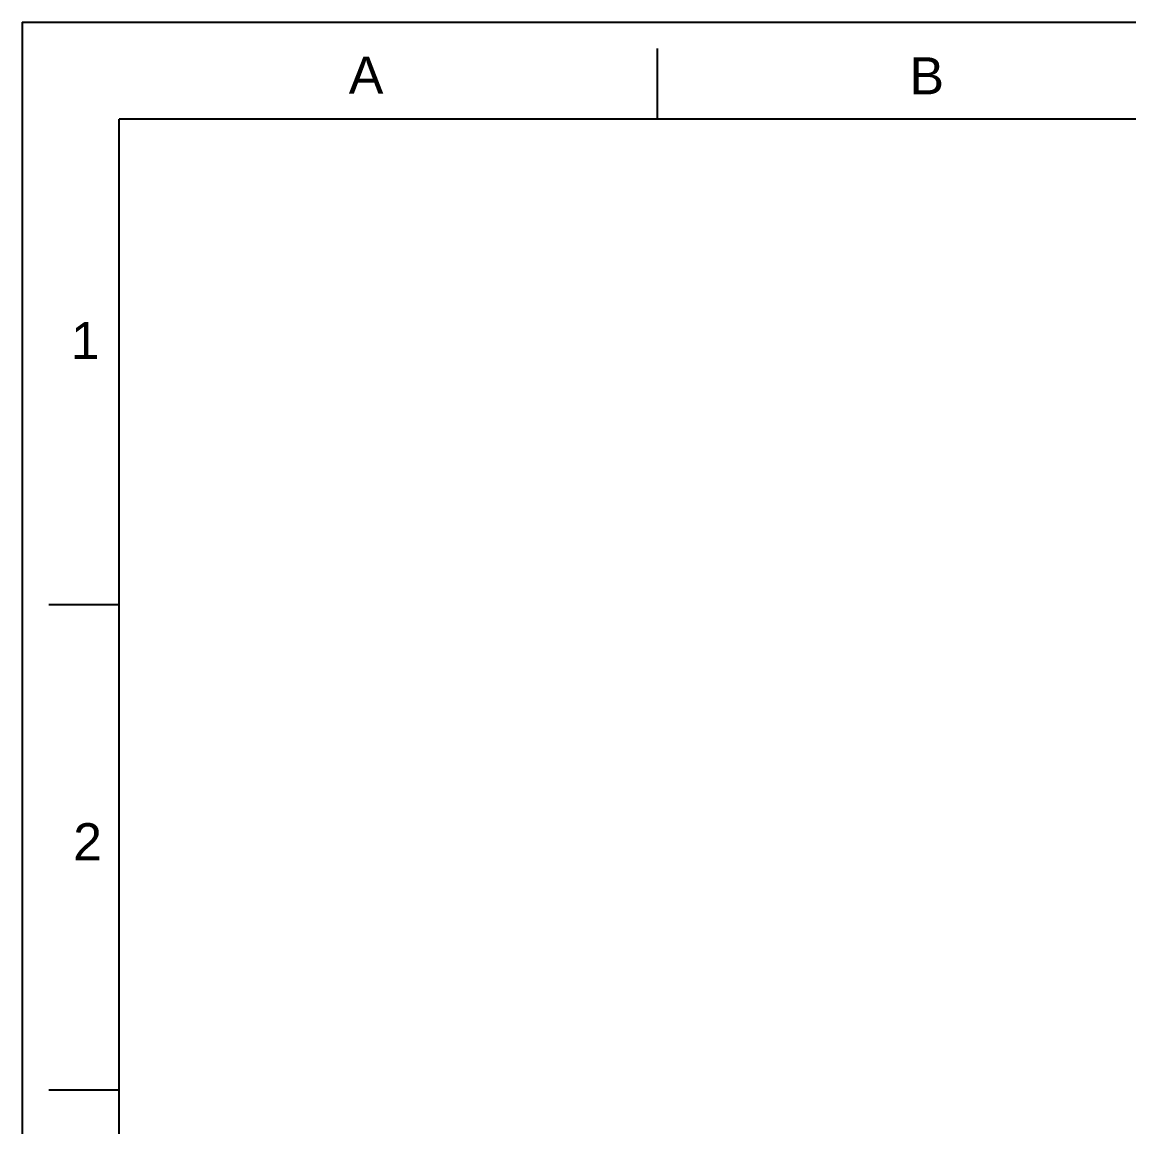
# Model space of a CAD drawing. Header units: millimetres. Extents: x 6330 to 7158, y 1153 to 2324.
# Drawn here: x 6330 to 6647.8, y 2007 to 2324.2 of the extents above; entities that cross this region are included whole.
import ezdxf

# ---------------------------------------------------------------- set-up
doc = ezdxf.new("R2010")
doc.units = ezdxf.units.MM
doc.styles.get("Standard").update_dxf_attribs({"font": 'arial.ttf'})

msp = doc.modelspace()

# ---------------------------------------------------------------- linework, layer by layer
at = {"color": 7, "linetype": 'Continuous'}
for p, q in [((6330.03, 2324.25), (7158.33, 2324.25)), ((6330.03, 2324.25), (6330.03, 1152.91)), ((6512.42, 2296.36), (6512.42, 2316.63)), ((7130.44, 2296.36), (6357.92, 2296.36)), ((6357.92, 2156.92), (6337.65, 2156.92)), ((6357.92, 2017.47), (6337.65, 2017.47))]:
    msp.add_line(p, q, dxfattribs=at)
at = {"linetype": 'Continuous'}
msp.add_line((6357.92, 1180.8), (6357.92, 2296.36), dxfattribs=at)

# ---------------------------------------------------------------- texts
at = {"char_height": 10.63, "attachment_point": 5}
for s, width, insert in [('A', 13.9445, (6428.78, 2309.06)), ('B', 13.9445, (6589.77, 2308.83)), ('1', 69.7226, (6348.15, 2232.78)), ('2', 69.7226, (6348.82, 2088.87))]:
    msp.add_mtext_dynamic_manual_height_columns(s, width=width, gutter_width=17.43, heights=[0], dxfattribs=dict(at, insert=insert))

doc.saveas('drawing.dxf')
